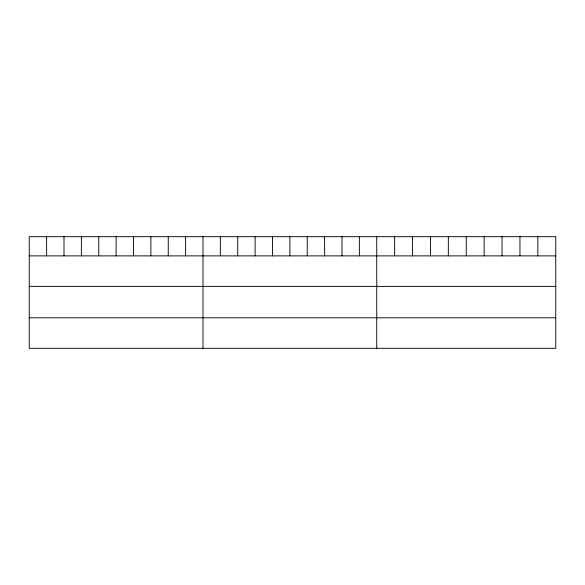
<?xml version="1.0" encoding="UTF-8"?>
<svg xmlns="http://www.w3.org/2000/svg" width="585" height="585" viewBox="0 0 585 585"><rect width="100%" height="100%" fill="white"/><g stroke="black" fill="none" stroke-linecap="round" stroke-linejoin="round"><path stroke-width="0.88" d="M555.75 255.879L555.75 348.302L29.25 348.302L29.25 236.698L555.75 236.698L555.75 255.879L29.25 255.879M29.25 286.379L555.75 286.379M29.25 317.801L555.75 317.801M537.849 236.698L537.849 255.879M519.948 236.698L519.948 255.879M502.047 236.698L502.047 255.879M484.146 236.698L484.146 255.879M466.245 236.698L466.245 255.879M448.344 236.698L448.344 255.879M430.443 236.698L430.443 255.879M412.542 236.698L412.542 255.879M394.641 236.698L394.641 255.879M376.74 236.698L376.74 348.302M359.365 236.698L359.365 255.879M341.991 236.698L341.991 255.879M324.616 236.698L324.616 255.879M307.242 236.698L307.242 255.879M289.867 236.698L289.867 255.879M272.493 236.698L272.493 255.879M255.118 236.698L255.118 255.879M237.744 236.698L237.744 255.879M220.369 236.698L220.369 255.879M202.995 236.698L202.995 348.302M185.62 236.698L185.62 255.879M168.246 236.698L168.246 255.879M150.871 236.698L150.871 255.879M133.497 236.698L133.497 255.879M116.123 236.698L116.123 255.879M98.748 236.698L98.748 255.879M81.373 236.698L81.373 255.879M63.999 236.698L63.999 255.879M46.624 236.698L46.624 255.879"/></g></svg>
